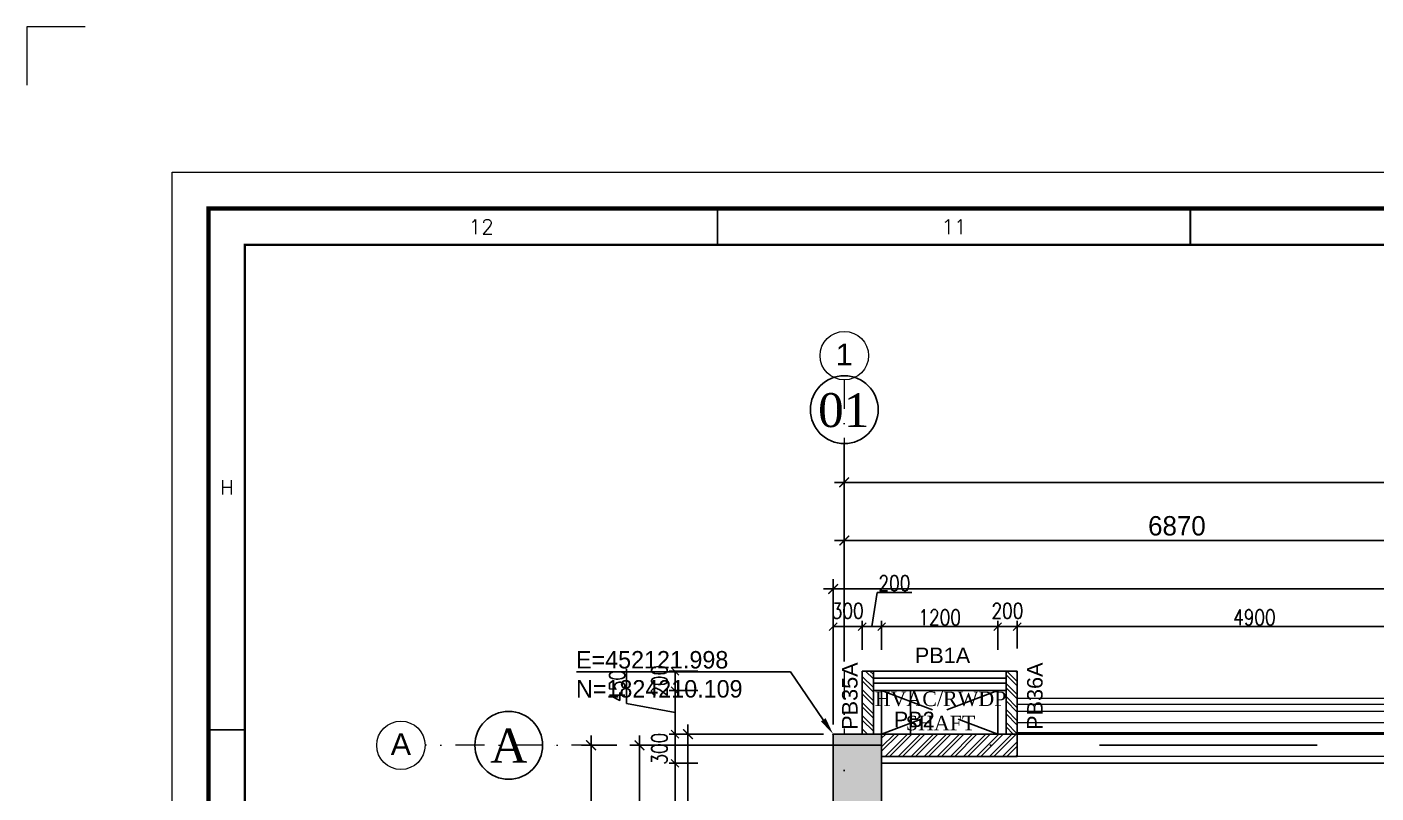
# Model space of a CAD drawing. Header units: millimetres. Extents: x 423806 to 486881, y 1786979 to 1831529.
# Drawn here: x 423806 to 437737, y 1823620 to 1831529 of the extents above; entities that cross this region are included whole.
import ezdxf
from ezdxf import colors
from ezdxf.entities.mleader import LeaderData, LeaderLine
from ezdxf.enums import TextEntityAlignment as Align
from ezdxf.math import Vec2, Vec3

# ---------------------------------------------------------------- set-up
doc = ezdxf.new("R2010")
doc.units = ezdxf.units.MM
doc.header["$LTSCALE"] = 150
doc.header["$PDSIZE"] = 0.01
for name, pattern in [('DASHDOT', [1, 0.5, -0.25, 0, -0.25]), ('DASHDOTX2', [2, 1, -0.5, 0, -0.5]), ('HIDDEN', [0.375, 0.25, -0.125])]:
    doc.linetypes.add(name, pattern=pattern)
doc.layers.get('0').update_dxf_attribs({"lineweight": 13})
for name, color, linetype in [('AD-COLUMNS', 41, 'Continuous'), ('AD-DIM', 7, 'Continuous'), ('AD-GRID', 251, 'DASHDOTX2'), ('AD-GRID TEXT&CIRCLE', 1, 'Continuous'), ('AD-HATCH_LIGHT', 8, 'Continuous'), ('AD-SERVICE DOORS', 34, 'Continuous'), ('AD-SILL', 252, 'Continuous'), ('AD-WALL', 7, 'Continuous'), ('AD-WALL HATCH', 252, 'Continuous'), ('COORDINATES', 1, 'Continuous')]:
    doc.layers.add(name, color=color, linetype=linetype)
for name, color, linetype, lineweight in [('AD-REFERENCE LINE', 253, 'Continuous', 25), ('AD-TEXT', 7, 'Continuous', 25), ('BEAMS', 53, 'Continuous', 25), ('COL', 141, 'Continuous', 25), ('DIM', 7, 'Continuous', 13), ('filling', 254, 'Continuous', 0), ('GRID', 8, 'DASHDOT', 9), ('TEXT', 7, 'Continuous', 13), ('Title', 7, 'Continuous', 20)]:
    doc.layers.add(name, color=color, linetype=linetype, lineweight=lineweight)
doc.styles.add('240122--R0_INST_ FLOOR PLANS XREF$0$Scale M 200', font='times.ttf', dxfattribs={"height": 200})
doc.styles.add('Arial', font='arial.ttf')
doc.styles.add('ncc', font='calibri.ttf', dxfattribs={"height": 2})
doc.styles.add('RS', font='romans.shx', dxfattribs={"width": 0.8})
doc.dimstyles.new('D100', dxfattribs={"dimtxt": 160, "dimasz": 80, "dimexe": 60, "dimexo": 50, "dimgap": 15, "dimtad": 1, "dimdec": 0, "dimzin": 0, "dimdsep": 46, "dimtxsty": 'RS', "dimblk": 'OBLIQUE', "dimcen": 1, "dimclrd": 33, "dimclre": 33, "dimclrt": 7, "dimadec": 0, "dimazin": 0, "dimtfac": 1, "dimtdec": 0, "dimtmove": 2, "dimatfit": 3, "dimfxl": 125, "dimtolj": 1, "dimtzin": 0, "dimarcsym": 1})
doc.dimstyles.new('Scale 100', dxfattribs={"dimtxt": 200, "dimasz": 100, "dimexe": 100, "dimexo": 100, "dimgap": 50, "dimtad": 1, "dimdec": 0, "dimrnd": 5, "dimzin": 0, "dimdsep": 46, "dimtxsty": 'Standard', "dimblk": 'ARCHTICK', "dimcen": 0, "dimdle": 100, "dimclrd": 252, "dimclre": 252, "dimclrt": 256, "dimadec": 0, "dimazin": 0, "dimtfac": 1, "dimtdec": 0, "dimtofl": 0, "dimtmove": 1, "dimatfit": 3, "dimfxl": 0.18, "dimtolj": 1, "dimtzin": 0, "dimarcsym": 0})

# ---------------------------------------------------------------- blocks, each defined once
blk = doc.blocks.new('_Oblique')
at = {"color": 0, "linetype": 'ByBlock', "lineweight": -2}
blk.add_line((-0.5, -0.5), (0.5, 0.5), dxfattribs=at)
blk = doc.blocks.new('*D58')
at = {"layer": 'Defpoints', "color": 0, "transparency": 16777216}
for p in [(432431, 1825339), (432131, 1825048), (432431, 1825048)]:
    blk.add_point(p, dxfattribs=at)
at = {"layer": 'DIM', "color": 33, "lineweight": -2, "transparency": 16777216}
for p, q in [((432131, 1825098), (432131, 1825399)), ((432431, 1825098), (432431, 1825399)), ((432131, 1825339), (432431, 1825339))]:
    blk.add_line(p, q, dxfattribs=at)
at = {"layer": 'DIM', "color": 33, "lineweight": -2, "transparency": 16777216, "xscale": 80, "yscale": 80, "zscale": 80, "rotation": 180}
blk.add_blockref('_Oblique', (432131, 1825339), dxfattribs=at)
at = {"layer": 'DIM', "color": 33, "lineweight": -2, "transparency": 16777216, "xscale": 80, "yscale": 80, "zscale": 80}
blk.add_blockref('_Oblique', (432431, 1825339), dxfattribs=at)
at = {"layer": 'DIM', "color": 7, "transparency": 16777216, "insert": (432281, 1825501), "char_height": 160, "attachment_point": 5, "style": 'RS'}
blk.add_mtext('\\A1;300', dxfattribs=at)
blk = doc.blocks.new('*D59')
at = {"layer": 'Defpoints', "color": 0, "transparency": 16777216}
for p in [(432631, 1825339), (432431, 1825048), (432631, 1825048)]:
    blk.add_point(p, dxfattribs=at)
at = {"layer": 'DIM', "color": 33, "lineweight": -2, "transparency": 16777216}
for p, q in [((432531, 1825339), (432584, 1825692)), ((432584, 1825692), (432944, 1825692)), ((432431, 1825098), (432431, 1825399)), ((432631, 1825098), (432631, 1825399)), ((432431, 1825339), (432631, 1825339))]:
    blk.add_line(p, q, dxfattribs=at)
at = {"layer": 'DIM', "color": 33, "lineweight": -2, "transparency": 16777216, "xscale": 80, "yscale": 80, "zscale": 80, "rotation": 180}
blk.add_blockref('_Oblique', (432431, 1825339), dxfattribs=at)
at = {"layer": 'DIM', "color": 33, "lineweight": -2, "transparency": 16777216, "xscale": 80, "yscale": 80, "zscale": 80}
blk.add_blockref('_Oblique', (432631, 1825339), dxfattribs=at)
at = {"layer": 'DIM', "color": 7, "transparency": 16777216, "insert": (432764, 1825787), "char_height": 160, "attachment_point": 5, "style": 'RS'}
blk.add_mtext('\\A1;200', dxfattribs=at)
blk = doc.blocks.new('*D60')
at = {"layer": 'Defpoints', "color": 0, "transparency": 16777216}
for p in [(433831, 1825339), (432631, 1825048), (433831, 1825048)]:
    blk.add_point(p, dxfattribs=at)
at = {"layer": 'DIM', "color": 33, "lineweight": -2, "transparency": 16777216}
for p, q in [((432631, 1825098), (432631, 1825399)), ((433831, 1825098), (433831, 1825399)), ((432631, 1825339), (433831, 1825339))]:
    blk.add_line(p, q, dxfattribs=at)
at = {"layer": 'DIM', "color": 33, "lineweight": -2, "transparency": 16777216, "xscale": 80, "yscale": 80, "zscale": 80, "rotation": 180}
blk.add_blockref('_Oblique', (432631, 1825339), dxfattribs=at)
at = {"layer": 'DIM', "color": 33, "lineweight": -2, "transparency": 16777216, "xscale": 80, "yscale": 80, "zscale": 80}
blk.add_blockref('_Oblique', (433831, 1825339), dxfattribs=at)
at = {"layer": 'DIM', "color": 7, "transparency": 16777216, "insert": (433231, 1825434), "char_height": 160, "attachment_point": 5, "style": 'RS'}
blk.add_mtext('\\A1;1200', dxfattribs=at)
blk = doc.blocks.new('*D61')
at = {"layer": 'Defpoints', "color": 0, "transparency": 16777216}
for p in [(434031, 1825339), (433831, 1825048), (434031, 1825063)]:
    blk.add_point(p, dxfattribs=at)
at = {"layer": 'DIM', "color": 33, "lineweight": -2, "transparency": 16777216}
for p, q in [((433831, 1825098), (433831, 1825399)), ((434031, 1825113), (434031, 1825399)), ((433831, 1825339), (434031, 1825339))]:
    blk.add_line(p, q, dxfattribs=at)
at = {"layer": 'DIM', "color": 33, "lineweight": -2, "transparency": 16777216, "xscale": 80, "yscale": 80, "zscale": 80, "rotation": 180}
blk.add_blockref('_Oblique', (433831, 1825339), dxfattribs=at)
at = {"layer": 'DIM', "color": 33, "lineweight": -2, "transparency": 16777216, "xscale": 80, "yscale": 80, "zscale": 80}
blk.add_blockref('_Oblique', (434031, 1825339), dxfattribs=at)
at = {"layer": 'DIM', "color": 7, "transparency": 16777216, "insert": (433931, 1825501), "char_height": 160, "attachment_point": 5, "style": 'RS'}
blk.add_mtext('\\A1;200', dxfattribs=at)
blk = doc.blocks.new('*D62')
at = {"layer": 'Defpoints', "color": 0, "transparency": 16777216}
for p in [(438931, 1825339), (434031, 1825063), (438931, 1825048)]:
    blk.add_point(p, dxfattribs=at)
at = {"layer": 'DIM', "color": 33, "lineweight": -2, "transparency": 16777216}
for p, q in [((434031, 1825113), (434031, 1825399)), ((438931, 1825098), (438931, 1825399)), ((434031, 1825339), (438931, 1825339))]:
    blk.add_line(p, q, dxfattribs=at)
at = {"layer": 'DIM', "color": 33, "lineweight": -2, "transparency": 16777216, "xscale": 80, "yscale": 80, "zscale": 80, "rotation": 180}
blk.add_blockref('_Oblique', (434031, 1825339), dxfattribs=at)
at = {"layer": 'DIM', "color": 33, "lineweight": -2, "transparency": 16777216, "xscale": 80, "yscale": 80, "zscale": 80}
blk.add_blockref('_Oblique', (438931, 1825339), dxfattribs=at)
at = {"layer": 'DIM', "color": 7, "transparency": 16777216, "insert": (436481, 1825434), "char_height": 160, "attachment_point": 5, "style": 'RS'}
blk.add_mtext('\\A1;4900', dxfattribs=at)
blk = doc.blocks.new('*D82')
at = {"layer": 'Defpoints', "color": 0, "transparency": 16777216}
for p in [(430785, 1824228), (430499, 1823928), (430785, 1823928)]:
    blk.add_point(p, dxfattribs=at)
at = {"layer": 'DIM', "color": 33, "lineweight": -2, "transparency": 16777216}
for p, q in [((430735, 1824228), (430439, 1824228)), ((430499, 1824228), (430499, 1823928)), ((430735, 1823928), (430439, 1823928))]:
    blk.add_line(p, q, dxfattribs=at)
at = {"layer": 'DIM', "color": 33, "lineweight": -2, "transparency": 16777216, "xscale": 80, "yscale": 80, "zscale": 80}
for p, rotation in [((430499, 1824228), 90), ((430499, 1823928), 270)]:
    blk.add_blockref('_Oblique', p, dxfattribs=dict(at, rotation=rotation))
at = {"layer": 'DIM', "color": 7, "transparency": 16777216, "insert": (430337, 1824078), "char_height": 160, "attachment_point": 5, "rotation": 90, "style": 'RS'}
blk.add_mtext('\\A1;300', dxfattribs=at)
blk = doc.blocks.new('*D83')
at = {"layer": 'Defpoints', "color": 0, "transparency": 16777216}
for p in [(430499, 1824678), (430785, 1824678), (430785, 1824228)]:
    blk.add_point(p, dxfattribs=at)
at = {"layer": 'DIM', "color": 33, "lineweight": -2, "transparency": 16777216}
for p, q in [((429996, 1824545), (429996, 1824904)), ((430735, 1824678), (430439, 1824678)), ((430499, 1824228), (430499, 1824678)), ((430499, 1824453), (429996, 1824545)), ((430735, 1824228), (430439, 1824228))]:
    blk.add_line(p, q, dxfattribs=at)
at = {"layer": 'DIM', "color": 33, "lineweight": -2, "transparency": 16777216, "xscale": 80, "yscale": 80, "zscale": 80}
for p, rotation in [((430499, 1824678), 90), ((430499, 1824228), 270)]:
    blk.add_blockref('_Oblique', p, dxfattribs=dict(at, rotation=rotation))
at = {"layer": 'DIM', "color": 7, "transparency": 16777216, "insert": (429901, 1824725), "char_height": 160, "attachment_point": 5, "rotation": 90, "style": 'RS'}
blk.add_mtext('\\A1;450', dxfattribs=at)
blk = doc.blocks.new('*D84')
at = {"layer": 'Defpoints', "color": 0, "transparency": 16777216}
for p in [(430499, 1824878), (430785, 1824878), (430785, 1824678)]:
    blk.add_point(p, dxfattribs=at)
at = {"layer": 'DIM', "color": 33, "lineweight": -2, "transparency": 16777216}
for p, q in [((430735, 1824878), (430439, 1824878)), ((430499, 1824678), (430499, 1824878)), ((430735, 1824678), (430439, 1824678))]:
    blk.add_line(p, q, dxfattribs=at)
at = {"layer": 'DIM', "color": 33, "lineweight": -2, "transparency": 16777216, "xscale": 80, "yscale": 80, "zscale": 80}
for p, rotation in [((430499, 1824878), 90), ((430499, 1824678), 270)]:
    blk.add_blockref('_Oblique', p, dxfattribs=dict(at, rotation=rotation))
at = {"layer": 'DIM', "color": 7, "transparency": 16777216, "insert": (430337, 1824778), "char_height": 160, "attachment_point": 5, "rotation": 90, "style": 'RS'}
blk.add_mtext('\\A1;200', dxfattribs=at)
blk = doc.blocks.new('*D85')
at = {"layer": 'Defpoints', "color": 0, "transparency": 16777216}
for p in [(430785, 1823928), (430499, 1817728), (430785, 1817728)]:
    blk.add_point(p, dxfattribs=at)
at = {"layer": 'DIM', "color": 33, "lineweight": -2, "transparency": 16777216}
for p, q in [((430735, 1823928), (430439, 1823928)), ((430499, 1823928), (430499, 1817728)), ((430735, 1817728), (430439, 1817728))]:
    blk.add_line(p, q, dxfattribs=at)
at = {"layer": 'DIM', "color": 33, "lineweight": -2, "transparency": 16777216, "xscale": 80, "yscale": 80, "zscale": 80}
for p, rotation in [((430499, 1823928), 90), ((430499, 1817728), 270)]:
    blk.add_blockref('_Oblique', p, dxfattribs=dict(at, rotation=rotation))
at = {"layer": 'DIM', "color": 7, "transparency": 16777216, "insert": (430404, 1820828), "char_height": 160, "attachment_point": 5, "rotation": 90, "style": 'RS'}
blk.add_mtext('\\A1;6200', dxfattribs=at)
blk = doc.blocks.new('A$Ce04e376f')
at = {"layer": 'filling'}
h = blk.add_hatch(color=254, dxfattribs=at)
h.dxf.hatch_style = 1
h.paths.add_polyline_path([(0, 0), (500, 0), (500, -750), (0, -750)])
h.paths.add_polyline_path([(16020, -7250), (16020, -6500), (16770, -6500), (16770, -7250)])
h.paths.add_polyline_path([(0, -13050), (0, -12550), (750, -12550), (750, -13050)])
h.paths.add_polyline_path([(0, -16425), (0, -15925), (750, -15925), (750, -16425)])
h.paths.add_polyline_path([(10625, -20100), (10625, -19500), (11375, -19500), (11375, -20100)])
h.paths.add_polyline_path([(11125, -30000), (10625, -30000), (10625, -29250), (11125, -29250)])
at = {"layer": 'COL'}
blk.add_lwpolyline([(0, 0), (500, 0), (500, -750), (0, -750), (0, 0)], dxfattribs=at)
at = {"layer": 'GRID', "ltscale": 4}
for p, q in [((115, 3658), (115, 0)), ((0, -115), (-4213.8, -115))]:
    blk.add_line(p, q, dxfattribs=at)
at = {"layer": 'TEXT', "color": 1}
for centre in [(115, 3908), (-4463.8, -115)]:
    blk.add_circle(centre, 250, dxfattribs=at)
at = {"layer": 'TEXT', "style": 'Arial'}
for s, p in [('1', (115, 3920.9)), ('A', (-4463.8, -102.1))]:
    blk.add_text(s, height=225, dxfattribs=at).set_placement(p, align=Align.MIDDLE_CENTER)
blk = doc.blocks.new('ADCL(P43)-AP-A1-L')
at = {"layer": 'Title', "color": 2, "lineweight": 5}
blk.add_lwpolyline([(8, 594), (0, 594), (0, 586)], dxfattribs=at)
at = {"layer": 'Title', "color": 8}
blk.add_lwpolyline([(20, 574), (821, 574), (821, 20), (20, 20)], close=True, dxfattribs=at)
at = {"layer": 'Title', "color": 5, "const_width": 0.6}
blk.add_lwpolyline([(25, 569), (816, 569), (816, 25), (25, 25)], close=True, dxfattribs=at)
at = {"layer": 'Title', "color": 8, "const_width": 0.25}
for points in [[(95.08, 569), (95.08, 564)], [(160.17, 569), (160.17, 564)], [(160.17, 569), (160.17, 564)], [(25, 497.25), (30, 497.25)]]:
    blk.add_lwpolyline(points, dxfattribs=at)
at = {"layer": 'Title', "color": 1, "const_width": 0.3}
blk.add_lwpolyline([(30, 564), (811, 564), (811, 30), (30, 30)], close=True, dxfattribs=at)
at = {"layer": 'TEXT', "style": 'RS'}
for s, p in [('12', (62.54, 566.5)), ('11', (127.63, 566.5)), ('H', (27.5, 530.62))]:
    blk.add_text(s, height=2, dxfattribs=at).set_placement(p, align=Align.MIDDLE)
at = {"layer": 'Title', "style": 'ncc'}
for tag, height, p in [('TITLE-1', 3.25, (752.76, 65.74)), ('TITLE-2', 3.25, (752.76, 59.74)), ('TITLE-3', 3.25, (752.76, 53.74)), ('REV', 2.5, (800.69, 43.17))]:
    blk.add_attdef(tag, text='', height=height, dxfattribs=at).set_placement(p, align=Align.MIDDLE)
for tag, height, p in [('DSGN-DT', 2, (662.54, 63.84)), ('DSGN', 2, (681.8, 63.84)), ('DRAW-DT', 2, (662.54, 58.05)), ('DRAW', 2, (681.8, 58.05)), ('CHKD-DT', 2, (662.54, 52.09)), ('CHKD', 2, (681.8, 52.09)), ('APPD-DT', 2, (662.54, 46.07)), ('APPD', 2, (681.8, 46.07)), ('DRG-1', 2.75, (715.1, 42.96)), ('SCALE', 2, (706.44, 32.92)), ('SHEET', 2, (799.41, 32.92))]:
    blk.add_attdef(tag, text='', height=height, dxfattribs=at).set_placement(p, align=Align.MIDDLE_LEFT)
blk = doc.blocks.new('_ArchTick')
at = {"color": 0, "linetype": 'ByBlock', "const_width": 0.15}
blk.add_lwpolyline([(-0.5, -0.5), (0.5, 0.5)], dxfattribs=at)
blk = doc.blocks.new('*D345')
at = {"layer": 'AD-DIM', "color": 252, "lineweight": -2, "transparency": 16777216}
for p, q in [((432246, 1826562), (432246, 1826928)), ((452016, 1826562), (452016, 1826928)), ((432146, 1826828), (452116, 1826828))]:
    blk.add_line(p, q, dxfattribs=at)
at = {"layer": 'Defpoints', "color": 0, "transparency": 16777216}
for p in [(452016, 1826828), (432246, 1826462), (452016, 1826462)]:
    blk.add_point(p, dxfattribs=at)
at = {"layer": 'AD-DIM', "color": 252, "lineweight": -2, "transparency": 16777216, "xscale": 100, "yscale": 100, "zscale": 100, "rotation": 180}
blk.add_blockref('_ArchTick', (432246, 1826828), dxfattribs=at)
at = {"layer": 'AD-DIM', "color": 252, "lineweight": -2, "transparency": 16777216, "xscale": 100, "yscale": 100, "zscale": 100}
blk.add_blockref('_ArchTick', (452016, 1826828), dxfattribs=at)
at = {"layer": 'AD-DIM', "transparency": 16777216, "insert": (442131, 1826978), "char_height": 200, "attachment_point": 5}
blk.add_mtext('\\A1;19770', dxfattribs=at)
blk = doc.blocks.new('*D346')
at = {"layer": 'AD-DIM', "color": 252, "lineweight": -2, "transparency": 16777216}
for p, q in [((432146, 1826228), (439216, 1826228)), ((432246, 1825962), (432246, 1826328)), ((439116, 1825962), (439116, 1826328))]:
    blk.add_line(p, q, dxfattribs=at)
at = {"layer": 'Defpoints', "color": 0, "transparency": 16777216}
for p in [(439116, 1826228), (432246, 1825862), (439116, 1825862)]:
    blk.add_point(p, dxfattribs=at)
at = {"layer": 'AD-DIM', "color": 252, "lineweight": -2, "transparency": 16777216, "xscale": 100, "yscale": 100, "zscale": 100, "rotation": 180}
blk.add_blockref('_ArchTick', (432246, 1826228), dxfattribs=at)
at = {"layer": 'AD-DIM', "color": 252, "lineweight": -2, "transparency": 16777216, "xscale": 100, "yscale": 100, "zscale": 100}
blk.add_blockref('_ArchTick', (439116, 1826228), dxfattribs=at)
at = {"layer": 'AD-DIM', "transparency": 16777216, "insert": (435681, 1826378), "char_height": 200, "attachment_point": 5}
blk.add_mtext('\\A1;6870', dxfattribs=at)
blk = doc.blocks.new('*D350')
at = {"layer": 'AD-DIM', "color": 252, "lineweight": -2, "transparency": 16777216}
for p, q in [((432131.131, 1824327.902), (432131.131, 1825827.902)), ((452131.131, 1824327.902), (452131.131, 1825827.902)), ((432031.131, 1825727.902), (452231.131, 1825727.902))]:
    blk.add_line(p, q, dxfattribs=at)
at = {"layer": 'Defpoints', "color": 0, "transparency": 16777216}
for p in [(452131.131, 1825727.902), (432131.131, 1824227.902), (452131.131, 1824227.902)]:
    blk.add_point(p, dxfattribs=at)
at = {"layer": 'AD-DIM', "color": 252, "lineweight": -2, "transparency": 16777216, "xscale": 100, "yscale": 100, "zscale": 100, "rotation": 180}
blk.add_blockref('_ArchTick', (432131.131, 1825727.902), dxfattribs=at)
at = {"layer": 'AD-DIM', "color": 252, "lineweight": -2, "transparency": 16777216, "xscale": 100, "yscale": 100, "zscale": 100}
blk.add_blockref('_ArchTick', (452131.131, 1825727.902), dxfattribs=at)
at = {"layer": 'AD-DIM', "transparency": 16777216, "insert": (442131.131, 1825877.902), "char_height": 200, "attachment_point": 5}
blk.add_mtext('\\A1;20000', dxfattribs=at)
blk = doc.blocks.new('*D351')
at = {"layer": 'AD-DIM', "color": 252, "lineweight": -2, "transparency": 16777216}
for p, q in [((430631.131, 1824327.902), (430631.131, 1794127.902)), ((432031.131, 1824227.902), (430531.131, 1824227.902)), ((432031.131, 1794227.902), (430531.131, 1794227.902))]:
    blk.add_line(p, q, dxfattribs=at)
at = {"layer": 'Defpoints', "color": 0, "transparency": 16777216}
for p in [(432131.131, 1824227.902), (430631.131, 1794227.902), (432131.131, 1794227.902)]:
    blk.add_point(p, dxfattribs=at)
at = {"layer": 'AD-DIM', "color": 252, "lineweight": -2, "transparency": 16777216, "xscale": 100, "yscale": 100, "zscale": 100}
for p, rotation in [((430631.131, 1824227.902), 90), ((430631.131, 1794227.902), 270)]:
    blk.add_blockref('_ArchTick', p, dxfattribs=dict(at, rotation=rotation))
at = {"layer": 'AD-DIM', "transparency": 16777216, "insert": (430481.131, 1809227.902), "char_height": 200, "attachment_point": 5, "rotation": 90}
blk.add_mtext('\\A1;30000', dxfattribs=at)
blk = doc.blocks.new('*D352')
at = {"layer": 'AD-DIM', "color": 252, "lineweight": -2, "transparency": 16777216}
for p, q in [((429897, 1824113), (429531, 1824113)), ((429631, 1794243), (429631, 1824213)), ((429897, 1794343), (429531, 1794343))]:
    blk.add_line(p, q, dxfattribs=at)
at = {"layer": 'Defpoints', "color": 0, "transparency": 16777216}
for p in [(429631, 1824113), (429997, 1824113), (429997, 1794343)]:
    blk.add_point(p, dxfattribs=at)
at = {"layer": 'AD-DIM', "color": 252, "lineweight": -2, "transparency": 16777216, "xscale": 100, "yscale": 100, "zscale": 100}
for p, rotation in [((429631, 1824113), 90), ((429631, 1794343), 270)]:
    blk.add_blockref('_ArchTick', p, dxfattribs=dict(at, rotation=rotation))
at = {"layer": 'AD-DIM', "transparency": 16777216, "insert": (429481, 1809228), "char_height": 200, "attachment_point": 5, "rotation": 90}
blk.add_mtext('\\A1;29770', dxfattribs=at)
blk = doc.blocks.new('*D356')
at = {"layer": 'AD-DIM', "color": 252, "lineweight": -2, "transparency": 16777216}
for p, q in [((430397, 1824113), (430031, 1824113)), ((430131, 1817513), (430131, 1824213)), ((430397, 1817613), (430031, 1817613))]:
    blk.add_line(p, q, dxfattribs=at)
at = {"layer": 'Defpoints', "color": 0, "transparency": 16777216}
for p in [(430131, 1824113), (430497, 1824113), (430497, 1817613)]:
    blk.add_point(p, dxfattribs=at)
at = {"layer": 'AD-DIM', "color": 252, "lineweight": -2, "transparency": 16777216, "xscale": 100, "yscale": 100, "zscale": 100}
for p, rotation in [((430131, 1824113), 90), ((430131, 1817613), 270)]:
    blk.add_blockref('_ArchTick', p, dxfattribs=dict(at, rotation=rotation))
at = {"layer": 'AD-DIM', "transparency": 16777216, "insert": (429981, 1820863), "char_height": 200, "attachment_point": 5, "rotation": 90}
blk.add_mtext('\\A1;6500', dxfattribs=at)

msp = doc.modelspace()

# ---------------------------------------------------------------- hatches: boundary and pattern name
at = {"layer": 'AD-HATCH_LIGHT'}
h = msp.add_hatch(color=256, dxfattribs=at)
h.dxf.hatch_style = 1
h.paths.add_polyline_path([(432131.1, 1824227.9), (432631.1, 1824227.9), (432631.1, 1823477.9), (432131.1, 1823477.9)])
at = {"layer": 'AD-WALL HATCH', "transparency": 33554687}
h = msp.add_hatch(dxfattribs=at)
h.set_pattern_fill('ANSI32', color=256, scale=10, angle=-90)
h.set_pattern_definition([(315, (552812.19, 1836182.3), (67.35192, 67.35192), []), (315, (552812.19, 1836137.4), (67.35192, 67.35192), [])])
h.paths.add_polyline_path([(432546.1, 1824227.9), (432546.1, 1824877.9), (432431.1, 1824877.9), (432431.1, 1824227.9)])
h = msp.add_hatch(dxfattribs=at)
h.set_pattern_fill('ANSI32', color=256, scale=10, angle=-90)
h.set_pattern_definition([(315, (553282.19, 1836182.3), (67.35192, 67.35192), []), (315, (553282.19, 1836137.4), (67.35192, 67.35192), [])])
h.paths.add_polyline_path([(434031.1, 1824227.9), (434031.1, 1824877.9), (433916.1, 1824877.9), (433916.1, 1824227.9)])
h = msp.add_hatch(dxfattribs=at)
h.set_pattern_fill('ANSI32', color=256, scale=10)
h.set_pattern_definition([(45, (415131.13, 1744227.9), (-67.35192, 67.35192), []), (45, (415176.03, 1744227.9), (-67.35192, 67.35192), [])])
h.paths.add_polyline_path([(451901.1, 1795527.9), (452131.1, 1795527.9), (452131.1, 1794977.9), (451291.8, 1794977.9), (451291.8, 1795207.9), (451901.1, 1795207.9)])
h.paths.add_polyline_path([(448321.1, 1811927.9), (448321.1, 1816977.9), (448206.1, 1816977.9), (448206.1, 1811927.9)])
h.paths.add_polyline_path([(439001.1, 1811677.9), (439231.1, 1811677.9), (439231.1, 1812027.9), (439506.1, 1812027.9), (439506.1, 1812257.9), (439001.1, 1812257.9)])
h.paths.add_polyline_path([(439001.1, 1823727.9), (439001.1, 1819327.9), (442501.1, 1819327.9), (442501.1, 1820182.9), (442271.1, 1820182.9), (442271.1, 1819557.9), (441071.1, 1819557.9), (441071.1, 1820157.9), (440956.1, 1820157.9), (440956.1, 1819557.9), (439231.1, 1819557.9), (439231.1, 1823727.9)])
h.paths.add_polyline_path([(441471.1, 1823997.9), (439831.3, 1823997.9), (439831.3, 1824227.9), (441471.1, 1824227.9)])
h.paths.add_polyline_path([(448706.1, 1799227.9), (448906.1, 1799227.9), (448906.1, 1799342.9), (448706.1, 1799342.9), (448706.1, 1802177.9), (448591.1, 1802177.9), (448591.1, 1794977.9), (449291.8, 1794977.9), (449291.8, 1795207.9), (448706.1, 1795207.9)])
h.paths.add_polyline_path([(452131.1, 1798527.9), (452131.1, 1803977.9), (451901.1, 1803977.9), (451901.1, 1799342.9), (450906.1, 1799342.9), (450906.1, 1799227.9), (451901.1, 1799227.9), (451901.1, 1798527.9)])
h.paths.add_polyline_path([(451901.1, 1811177.9), (452131.1, 1811177.9), (452131.1, 1810427.9), (451901.1, 1810427.9)])
h.paths.add_polyline_path([(451901.1, 1814372.9), (452131.1, 1814372.9), (452131.1, 1815397.9), (451901.1, 1815397.9)])
h.paths.add_polyline_path([(438581.1, 1809177.9), (439231.1, 1809177.9), (439231.1, 1808552.9), (439116.1, 1808552.9), (439116.1, 1809062.9), (438581.1, 1809062.9)])
h.paths.add_polyline_path([(446146.1, 1820752.9), (446146.1, 1819557.9), (446296.1, 1819557.9), (446296.1, 1819327.9), (446031.1, 1819327.9), (446031.1, 1820752.9), (445731.1, 1820752.9), (445731.1, 1820867.9), (446431.1, 1820867.9), (446431.1, 1821767.9), (444931.1, 1821767.9), (444931.1, 1820752.9), (444701.1, 1820752.9), (444701.1, 1821367.9), (444551.1, 1821367.9), (444551.1, 1821597.9), (444701.1, 1821597.9), (444701.1, 1823997.9), (444403.6, 1823997.9), (444403.6, 1824227.9), (446951.1, 1824227.9), (446951.1, 1823997.9), (444931.1, 1823997.9), (444931.1, 1821882.9), (446546.1, 1821882.9), (446546.1, 1820752.9)])
h.paths.add_polyline_path([(451901.1, 1812872.9), (452131.1, 1812872.9), (452131.1, 1811927.9), (451901.1, 1811927.9)])
h.paths.add_polyline_path([(448706.1, 1804727.9), (448906.1, 1804727.9), (448906.1, 1804497.9), (448706.1, 1804497.9)])
h.paths.add_polyline_path([(442871.1, 1801232.9), (442871.1, 1796107.9), (442756.1, 1796107.9), (442756.1, 1801232.9)])
h.paths.add_polyline_path([(450106.1, 1804497.9), (451631.1, 1804497.9), (451631.1, 1804727.9), (451231.1, 1804727.9), (451231.1, 1805065.4), (451001.1, 1805065.4), (451001.1, 1804727.9), (450106.1, 1804727.9)])
h.paths.add_polyline_path([(451901.1, 1809227.9), (452131.1, 1809227.9), (452131.1, 1807802.9), (451231.1, 1807802.9), (451231.1, 1807465.4), (451001.1, 1807465.4), (451001.1, 1808032.9), (451901.1, 1808032.9)])
h.paths.add_polyline_path([(436326.1, 1802997.9), (436326.1, 1803097.9), (436556.1, 1803097.9), (436556.1, 1802512.9), (436326.1, 1802512.9), (436326.1, 1802882.9), (432361.1, 1802882.9), (432361.1, 1800247.9), (432131.1, 1800247.9), (432131.1, 1803227.9), (432361.1, 1803227.9), (432361.1, 1802997.9), (434945.2, 1802997.9), (434945.2, 1803097.9), (435175.2, 1803097.9), (435175.2, 1802997.9)])
h.paths.add_polyline_path([(436326.1, 1794607.9), (436556.1, 1794607.9), (436556.1, 1794457.9), (436326.1, 1794457.9)])
h.paths.add_polyline_path([(448591.1, 1803977.9), (448706.1, 1803977.9), (448706.1, 1803377.9), (448591.1, 1803377.9)])
h.paths.add_polyline_path([(432131.1, 1807802.9), (432361.1, 1807802.9), (432361.1, 1806865.4), (432131.1, 1806865.4)])
h.paths.add_polyline_path([(443506.1, 1817727.9), (443706.1, 1817727.9), (443706.1, 1817497.9), (443506.1, 1817497.9)])
h.paths.add_polyline_path([(447296.1, 1819327.9), (448671.1, 1819327.9), (448671.1, 1818877.9), (448901.1, 1818877.9), (448901.1, 1823477.9), (448671.1, 1823477.9), (448671.1, 1821417.9), (447901.1, 1821417.9), (447901.1, 1821302.9), (448671.1, 1821302.9), (448671.1, 1819442.9), (447296.1, 1819442.9)])
h.paths.add_polyline_path([(443506.1, 1804727.9), (448106.1, 1804727.9), (448106.1, 1804612.9), (443506.1, 1804612.9)])
h.paths.add_polyline_path([(439231.1, 1804727.9), (442756.1, 1804727.9), (442756.1, 1804612.9), (439231.1, 1804612.9)])
h.paths.add_polyline_path([(445606.1, 1794457.9), (448206.1, 1794457.9), (448206.1, 1794227.9), (445606.1, 1794227.9)])
h.paths.add_polyline_path([(441306.1, 1794457.9), (442756.1, 1794457.9), (442756.1, 1794227.9), (441306.1, 1794227.9)])
h.paths.add_polyline_path([(438381.3, 1794457.9), (438481.3, 1794457.9), (438481.3, 1794227.9), (438381.3, 1794227.9)])
h.paths.add_polyline_path([(432131.1, 1796227.9), (432361.1, 1796227.9), (432361.1, 1794977.9), (432131.1, 1794977.9)])
h.paths.add_polyline_path([(432131.1, 1803827.9), (432361.1, 1803827.9), (432361.1, 1803977.9), (432131.1, 1803977.9)])
h.paths.add_polyline_path([(432131.1, 1805665.4), (432361.1, 1805665.4), (432361.1, 1804727.9), (432131.1, 1804727.9)])
h.paths.add_polyline_path([(451901.1, 1817727.9), (452131.1, 1817727.9), (452131.1, 1817877.9), (451901.1, 1817877.9)])
h.paths.add_polyline_path([(448901.1, 1817727.9), (448901.1, 1817497.9), (450316.1, 1817497.9), (450316.1, 1816747.9), (451901.1, 1816747.9), (451901.1, 1816597.9), (452131.1, 1816597.9), (452131.1, 1816977.9), (451901.1, 1816977.9), (451901.1, 1816862.9), (450431.1, 1816862.9), (450431.1, 1817497.9), (450481.1, 1817497.9), (450481.1, 1817727.9)])
h.paths.add_polyline_path([(448901.1, 1817727.9), (448901.1, 1817877.9), (448671.1, 1817877.9), (448671.1, 1817727.9)])
h.paths.add_polyline_path([(443503.7, 1811407.9), (448206.1, 1811407.9), (448206.1, 1811177.9), (443503.7, 1811177.9)])
h.paths.add_polyline_path([(448706.1, 1811407.9), (451631.1, 1811407.9), (451631.1, 1811177.9), (448706.1, 1811177.9)])
h.paths.add_polyline_path([(445206.1, 1817497.9), (448151.1, 1817497.9), (448151.1, 1817727.9), (445206.1, 1817727.9)])
h.paths.add_polyline_path([(448901.1, 1824227.9), (449541.1, 1824227.9), (449541.1, 1823997.9), (448901.1, 1823997.9)])
h.paths.add_polyline_path([(450741.1, 1823997.9), (451381.1, 1823997.9), (451381.1, 1824227.9), (450741.1, 1824227.9)])
h.paths.add_polyline_path([(452131.1, 1818877.9), (452131.1, 1823727.9), (451901.1, 1823727.9), (451901.1, 1818877.9)])
h.paths.add_polyline_path([(443803.6, 1824227.9), (443506.1, 1824227.9), (443506.1, 1823997.9), (443803.6, 1823997.9)])
h.paths.add_polyline_path([(442271.1, 1823997.9), (442071.1, 1823997.9), (442071.1, 1824227.9), (442756.1, 1824227.9), (442756.1, 1823997.9), (442501.1, 1823997.9), (442501.1, 1821597.9), (443351.1, 1821597.9), (443351.1, 1821482.9), (442501.1, 1821482.9), (442501.1, 1821182.9), (442271.1, 1821182.9)])
h.paths.add_polyline_path([(434181.3, 1794457.9), (432631.1, 1794457.9), (432631.1, 1794227.9), (434181.3, 1794227.9)])
h.paths.add_polyline_path([(432131.1, 1799047.9), (432361.1, 1799047.9), (432361.1, 1797727.9), (432131.1, 1797727.9)])
h.paths.add_polyline_path([(432631.1, 1824227.9), (434031.1, 1824227.9), (434031.1, 1823997.9), (432631.1, 1823997.9)])
h.paths.add_polyline_path([(439231.1, 1794227.9), (439231.1, 1794457.9), (439506.1, 1794457.9), (439506.1, 1794227.9)])
h.paths.add_polyline_path([(436581.3, 1794227.9), (436581.3, 1794457.9), (435981.3, 1794457.9), (435981.3, 1794227.9)])
h.paths.add_polyline_path([(443256.1, 1794227.9), (443806.1, 1794227.9), (443806.1, 1794457.9), (443256.1, 1794457.9)])
h.paths.add_polyline_path([(436556.1, 1801012.9), (436556.1, 1796107.9), (436441.1, 1796107.9), (436441.1, 1801012.9)])
h.paths.add_polyline_path([(441781.1, 1817727.9), (441781.1, 1812257.9), (441506.1, 1812257.9), (441506.1, 1812027.9), (441781.1, 1812027.9), (441781.1, 1811177.9), (442753.7, 1811177.9), (442753.7, 1811407.9), (442011.1, 1811407.9), (442011.1, 1817497.9), (442756.1, 1817497.9), (442756.1, 1817727.9)])
h.paths.add_polyline_path([(435175.2, 1804497.9), (436441.1, 1804497.9), (436441.1, 1803897.9), (436556.1, 1803897.9), (436556.1, 1804497.9), (438481.3, 1804497.9), (438481.3, 1804727.9), (432881.1, 1804727.9), (432881.1, 1804497.9), (435060.2, 1804497.9), (435060.2, 1803897.9), (435175.2, 1803897.9)])
h.paths.add_polyline_path([(435136.1, 1810677.9), (435136.1, 1811177.9), (438481.1, 1811177.9), (438481.1, 1811407.9), (432881.1, 1811407.9), (432881.1, 1811177.9), (434906.1, 1811177.9), (434906.1, 1810677.9)])
h.paths.add_polyline_path([(432581.1, 1808302.9), (432811.1, 1808302.9), (432811.1, 1811177.9), (432581.1, 1811177.9)])
h.paths.add_polyline_path([(437133.6, 1809062.9), (437416.1, 1809062.9), (437416.1, 1808032.9), (436333.6, 1808032.9), (436333.6, 1809062.9), (436533.6, 1809062.9), (436533.6, 1809177.9), (435936.1, 1809177.9), (435936.1, 1809062.9), (436218.6, 1809062.9), (436218.6, 1808032.9), (435136.1, 1808032.9), (435136.1, 1809062.9), (435336.1, 1809062.9), (435336.1, 1809177.9), (435136.1, 1809177.9), (435136.1, 1809677.9), (434906.1, 1809677.9), (434906.1, 1808032.9), (432881.1, 1808032.9), (432881.1, 1807802.9), (438731.1, 1807802.9), (438731.1, 1808032.9), (437531.1, 1808032.9), (437531.1, 1809062.9), (437681.1, 1809062.9), (437681.1, 1809177.9), (437133.6, 1809177.9)])

# ---------------------------------------------------------------- linework, layer by layer
at = {"color": 8, "lineweight": 15}
for p, q in [((438481.3, 1824597.9), (434031.1, 1824597.9)), ((434031.1, 1823997.9), (434031.1, 1824597.9)), ((438481.3, 1824534.9), (434031.1, 1824534.9)), ((438481.3, 1824461.8), (434031.1, 1824461.8)), ((438481.3, 1824343.3), (434031.1, 1824343.3)), ((438481.3, 1824242.4), (434031.1, 1824242.4)), ((438481.3, 1823997.9), (434031.1, 1823997.9))]:
    msp.add_line(p, q, dxfattribs=at)
at = {"layer": 'AD-COLUMNS'}
msp.add_lwpolyline([(432131.1, 1824227.9), (432631.1, 1824227.9), (432631.1, 1823477.9), (432131.1, 1823477.9), (432131.1, 1824227.9)], dxfattribs=at)
at = {"layer": 'AD-GRID', "lineweight": 25, "ltscale": 15}
for p, q in [((432246.1, 1827227.9), (432246.1, 1792227.9)), ((455131.3, 1824112.9), (429131.1, 1824112.9))]:
    msp.add_line(p, q, dxfattribs=at)
at = {"layer": 'AD-GRID TEXT&CIRCLE', "transparency": 33554687}
for centre in [(432246.1, 1827577.9), (428781.1, 1824112.9)]:
    msp.add_circle(centre, 350, dxfattribs=at)
at = {"layer": 'AD-REFERENCE LINE', "linetype": 'HIDDEN', "ltscale": 15}
for points in [[(433831.1, 1824677.9), (432631.1, 1824227.9)], [(432631.1, 1824677.9), (433831.1, 1824227.9)]]:
    msp.add_lwpolyline(points, dxfattribs=at)
at = {"layer": 'AD-SERVICE DOORS'}
for points in [[(433916.1, 1824805.3), (432546.1, 1824805.3)], [(433916.1, 1824755.3), (432546.1, 1824755.3)]]:
    msp.add_lwpolyline(points, dxfattribs=at)
at = {"layer": 'AD-SILL'}
for points in [[(433916.1, 1824877.9), (432546.1, 1824877.9)], [(433916.1, 1824677.9), (432546.1, 1824677.9)], [(432631.1, 1824227.9), (432631.1, 1824677.9)], [(432931.1, 1824227.9), (432931.1, 1824677.9)], [(433831.1, 1824227.9), (433831.1, 1824677.9)]]:
    msp.add_lwpolyline(points, dxfattribs=at)
at = {"layer": 'AD-WALL'}
for points in [[(432546.1, 1824227.9), (432546.1, 1824877.9), (432431.1, 1824877.9), (432431.1, 1824227.9)], [(434031.1, 1824227.9), (434031.1, 1824877.9), (433916.1, 1824877.9), (433916.1, 1824227.9)], [(432631.1, 1824227.9), (434031.1, 1824227.9), (434031.1, 1823997.9), (432631.1, 1823997.9)]]:
    msp.add_lwpolyline(points, close=True, dxfattribs=at)
at = {"layer": 'BEAMS'}
for p, q in [((432631.1, 1824227.9), (433831.1, 1824227.9)), ((434031.1, 1824227.9), (438481.3, 1824227.9)), ((432631.1, 1823927.9), (438481.3, 1823927.9))]:
    msp.add_line(p, q, dxfattribs=at)
at = {"layer": 'BEAMS', "color": 5}
for points in [[(432431.1, 1824227.9), (432431.1, 1824877.9), (434031.1, 1824877.9), (434031.1, 1824227.9)], [(432631.1, 1824227.9), (432631.1, 1824677.9), (433831.1, 1824677.9), (433831.1, 1824227.9)]]:
    msp.add_lwpolyline(points, dxfattribs=at)
at = {"layer": 'COORDINATES', "ltscale": 25}
msp.add_point((432131.1, 1824227.9), dxfattribs=at)

# ---------------------------------------------------------------- block references
at = {"layer": 'GRID', "ltscale": 4}
msp.add_blockref('A$Ce04e376f', (432131.1, 1824227.9), dxfattribs=at)
at = {"layer": 'Title', "linetype": 'ByBlock', "xscale": 75, "yscale": 75, "zscale": 75}
msp.add_blockref('ADCL(P43)-AP-A1-L', (423806.2, 1786979.4), dxfattribs=at)

# ---------------------------------------------------------------- texts
at = {"layer": 'AD-GRID TEXT&CIRCLE', "transparency": 33554687, "char_height": 350, "width": 386.938, "attachment_point": 1, "style": '240122--R0_INST_ FLOOR PLANS XREF$0$Scale M 200'}
for s, insert in [('\\A1;\\pxqc;01', (432046.8, 1827748.8)), ('\\A1;\\pxqc;A', (428588.4, 1824283.8))]:
    msp.add_mtext(s, dxfattribs=dict(at, insert=insert))
at = {"layer": 'AD-TEXT', "transparency": 33554687, "insert": (432591.7, 1824668), "char_height": 150, "width": 1297.535, "attachment_point": 1, "style": '240122--R0_INST_ FLOOR PLANS XREF$0$Scale M 200'}
msp.add_mtext('\\A1;\\pxqc;HVAC/RWDP \\PSHAFT', dxfattribs=at)
at = {"layer": 'TEXT', "style": 'Arial'}
for s, p in [('PB1A', (432974.9, 1824961.7)), ('PB2', (432757.3, 1824299.8))]:
    msp.add_text(s, height=160, dxfattribs=at).set_placement(p)
for s, p in [('PB35A', (432383, 1824273.2)), ('PB36A', (434294.1, 1824272.2))]:
    msp.add_text(s, height=160, rotation=90, dxfattribs=at).set_placement(p)

# ---------------------------------------------------------------- dimensions: what is measured, and where the dimension line sits
at = {"layer": 'AD-DIM'}
for base, p1, p2, picture, middle in [((452016.1, 1826827.9), (432246.1, 1826462.5), (452016.1, 1826462.5), '*D345', (442131.1, 1826977.9)), ((439116.1, 1826227.9), (432246.1, 1825862.5), (439116.1, 1825862.5), '*D346', (435681.1, 1826377.9)), ((452131.1, 1825727.9), (432131.1, 1824227.9), (452131.1, 1824227.9), '*D350', (442131.1, 1825877.9))]:
    dim = msp.add_linear_dim(base=base, p1=p1, p2=p2, dimstyle='Scale 100', dxfattribs=at)
    dim.commit()
    dim.dimension.update_dxf_attribs({"geometry": picture, "text_midpoint": middle})
for base, p1, p2, picture, middle in [((430631.1, 1794227.9), (432131.1, 1824227.9), (432131.1, 1794227.9), '*D351', (430481.1, 1809227.9)), ((429631.1, 1824112.9), (429996.6, 1794342.9), (429996.6, 1824112.9), '*D352', (429481.1, 1809227.9)), ((430131.1, 1824112.9), (430496.6, 1817612.9), (430496.6, 1824112.9), '*D356', (429981.1, 1820862.9))]:
    dim = msp.add_linear_dim(base=base, p1=p1, p2=p2, angle=90, dimstyle='Scale 100', dxfattribs=at)
    dim.commit()
    dim.dimension.update_dxf_attribs({"geometry": picture, "text_midpoint": middle})
at = {"layer": 'DIM'}
dim = msp.add_linear_dim(base=(432631.1, 1825338.7), p1=(432431.1, 1825048.1), p2=(432631.1, 1825048.1), dimstyle='D100', override={"dimtmove": 1}, dxfattribs=at)
dim.commit()
dim.dimension.update_dxf_attribs({"geometry": '*D59', "text_midpoint": (432599.4, 1825692.3), "dimtype": 160})
for base, p1, p2, picture, middle in [((432431.1, 1825338.7), (432131.1, 1825048.1), (432431.1, 1825048.1), '*D58', (432281.1, 1825501.2)), ((433831.1, 1825338.7), (432631.1, 1825048.1), (433831.1, 1825048.1), '*D60', (433231.1, 1825433.7)), ((434031.1, 1825338.7), (433831.1, 1825048.1), (434031.1, 1825063.3), '*D61', (433931.1, 1825501.2)), ((438931.3, 1825338.7), (434031.1, 1825063.3), (438931.3, 1825048.1), '*D62', (436481.2, 1825433.7))]:
    dim = msp.add_linear_dim(base=base, p1=p1, p2=p2, dimstyle='D100', dxfattribs=at)
    dim.commit()
    dim.dimension.update_dxf_attribs({"geometry": picture, "text_midpoint": middle})
for base, p1, p2, picture, middle in [((430499.4, 1824877.9), (430785, 1824677.9), (430785, 1824877.9), '*D84', (430336.9, 1824777.9)), ((430499.4, 1823927.9), (430785, 1824227.9), (430785, 1823927.9), '*D82', (430336.9, 1824077.9)), ((430499.4, 1817727.9), (430785, 1823927.9), (430785, 1817727.9), '*D85', (430404.4, 1820827.9))]:
    dim = msp.add_linear_dim(base=base, p1=p1, p2=p2, angle=90, dimstyle='D100', dxfattribs=at)
    dim.commit()
    dim.dimension.update_dxf_attribs({"geometry": picture, "text_midpoint": middle})
dim = msp.add_linear_dim(base=(430499.4, 1824677.9), p1=(430785, 1824227.9), p2=(430785, 1824677.9), angle=90, dimstyle='D100', override={"dimtmove": 1}, dxfattribs=at)
dim.commit()
dim.dimension.update_dxf_attribs({"geometry": '*D83', "text_midpoint": (429996.4, 1824559.9), "dimtype": 160})

# ---------------------------------------------------------------- leaders
at = {"layer": 'COORDINATES'}
ml = msp.add_multileader_mtext('Standard', dxfattribs=at)
ml.set_content('E=452121.998\\PN=1824210.109', color=256)
ml.set_leader_properties()
ml.build(insert=Vec2(0, 0))
ml.multileader.update_dxf_attribs({"text_right_attachment_type": 6, "dogleg_length": 0.36, "arrow_head_size": 180})
ctx = ml.context
ctx.base_point, ctx.char_height, ctx.arrow_head_size, ctx.landing_gap_size, ctx.plane_origin = Vec3(429232.1, 1824996.3), 180, 180, 90, Vec3(433131.2, 1824227.9)
ctx.right_attachment = 6
notes = []
notes.append((ctx, [(0, (1, 1, 0), (431692.1, 1824870.3), (-1, 0), 360, [(0, [(432131.1, 1824227.9)], 0, [])])]))
ctx.mtext.insert, ctx.mtext.flow_direction = Vec3(429475.5, 1825086.3), 5
for ctx, leaders in notes:
    for number, flags, end, landing, length, lines in leaders:
        leader = LeaderData()
        leader.index, (leader.has_last_leader_line, leader.has_dogleg_vector, leader.attachment_direction) = number, flags
        leader.last_leader_point, leader.dogleg_vector, leader.dogleg_length = Vec3(end), Vec3(landing), length
        for number, points, colour, breaks in lines:
            line = LeaderLine()
            line.index, line.vertices, line.color, line.breaks = number, Vec3.list(points), colors.encode_raw_color(colour), breaks
            leader.lines.append(line)
        ctx.leaders.append(leader)

doc.saveas('drawing.dxf')
